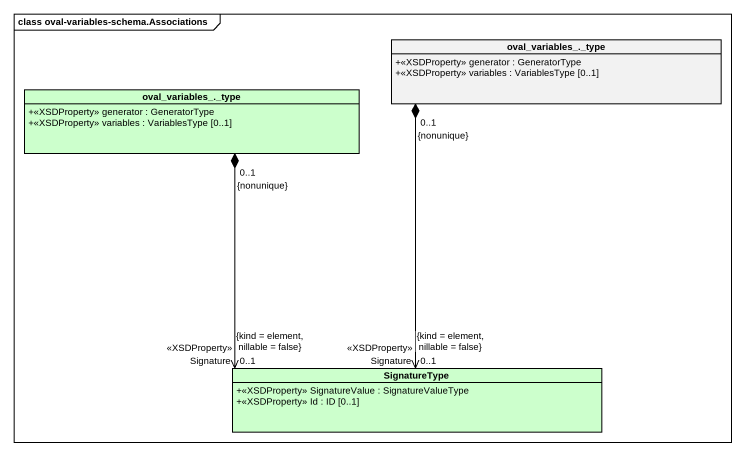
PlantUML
@startuml
mainframe class oval-variables-schema.Associations
hide circle
hide empty members
skinparam classAttributeIconSize 0
class "oval_variables_._type" as oval_variables_type {
  +<<XSDProperty>> generator : GeneratorType
  +<<XSDProperty>> variables : VariablesType [0..1]
}
class "oval_variables_._type" as oval_variables_type_2 #CCFFCC {
  +<<XSDProperty>> generator : GeneratorType
  +<<XSDProperty>> variables : VariablesType [0..1]
}
class SignatureType #CCFFCC {
  +<<XSDProperty>> SignatureValue : SignatureValueType
  +<<XSDProperty>> Id : ID [0..1]
}
oval_variables_type "0..1\n{nonunique}" *--> "Signature\n<<XSDProperty>>\n0..1\n{kind = element, nillable = false}" SignatureType
oval_variables_type_2 "0..1\n{nonunique}" *--> "Signature\n<<XSDProperty>>\n0..1\n{kind = element, nillable = false}" SignatureType
@enduml
